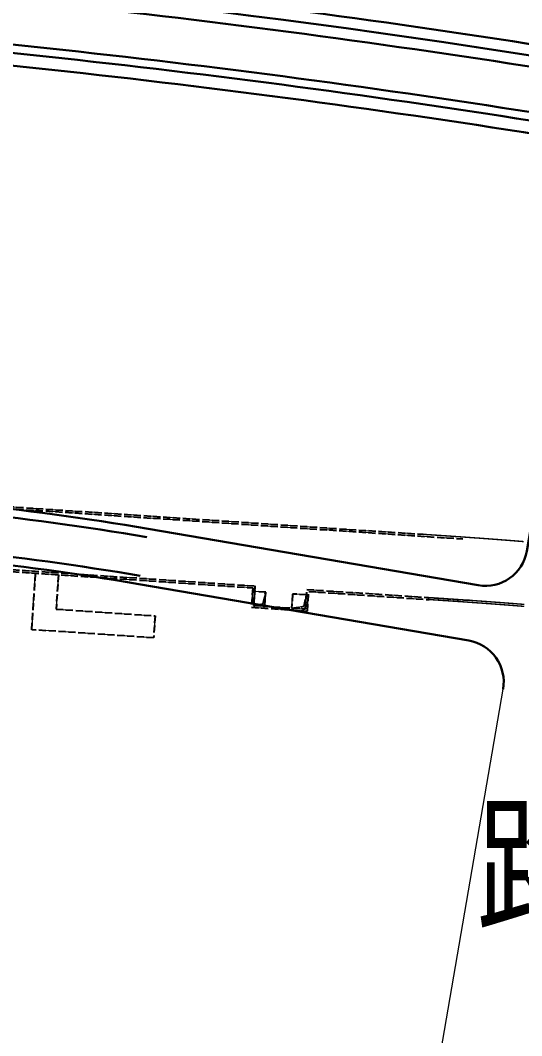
# Model space of a CAD drawing. Extents: x 0 to 531375, y 0 to 4335249.
# Drawn here: x 498281.9 to 498460.8, y 4327475.4 to 4327837.9 of the extents above; entities that cross this region are included whole.
import ezdxf

# ---------------------------------------------------------------- set-up
doc = ezdxf.new("R2010")
doc.units = 0
doc.linetypes.add('DASH', pattern=[0.35, 0.25, -0.1])
doc.layers.get('0').update_dxf_attribs({"lineweight": 15})
for name, color, linetype, lineweight in [('ZHUCIBX', 7, 'Continuous', 15), ('地铁', 4, 'Continuous', 15), ('路名', 7, 'Continuous', 15), ('道路偏置线', 3, 'Continuous', 30)]:
    doc.layers.add(name, color=color, linetype=linetype, lineweight=lineweight)
doc.styles.get("Standard").update_dxf_attribs({"font": '', "width": 0.7})
doc.styles.get('Standard').set_extended_font_data('仿宋_GB2312')

# ---------------------------------------------------------------- blocks, each defined once
blk = doc.blocks.new('总图提取 2015 11 6')
at = {"layer": '地铁', "linetype": 'DASH', "lineweight": -3, "ltscale": 10}
for points in [[(107143.52, 295259.81), (107480.96, 295237.2)], [(107143.57, 295260.51), (107466.77, 295238.85)], [(107142.03, 295237.46), (107405.99, 295219.77)], [(107142.07, 295238.16), (107406.74, 295220.42)], [(107336.62, 295224.42), (107335.8, 295212.11), (107371.12, 295209.74), (107370.59, 295201.86), (107327.09, 295204.78), (107328.44, 295224.97)], [(107405.99, 295219.77), (107405.52, 295212.79), (107425.48, 295211.45), (107425.95, 295218.43)], [(107406.74, 295220.42), (107406.27, 295213.44), (107424.83, 295212.2), (107425.3, 295219.18)], [(107425.3, 295219.18), (107483.3, 295215.29)], [(107425.95, 295218.43), (107469.01, 295215.55)], [(107406.27, 295213.44), (107409.73, 295214.11), (107410.6, 295218.16)], [(107419.84, 295212.53), (107424.3, 295213.13), (107425.16, 295217.18)]]:
    blk.add_lwpolyline(points, dxfattribs=at)
at = {"layer": '地铁', "linetype": 'DASH', "lineweight": -3, "ltscale": 10, "const_width": 0.5}
for points in [[(107465.77, 295238.92), (107466.77, 295238.85, -0.000006), (107466.77, 295238.85), (107467.77, 295238.78, -0.000012), (107467.77, 295238.78), (107468.76, 295238.72, -0.000018), (107468.76, 295238.72), (107469.76, 295238.65, -0.000024), (107469.76, 295238.65), (107470.76, 295238.58, -0.00003), (107470.76, 295238.58), (107471.76, 295238.52, -0.000036), (107471.76, 295238.52), (107472.76, 295238.45, -0.000042), (107472.76, 295238.45), (107473.75, 295238.38, -0.000048), (107473.75, 295238.38), (107474.75, 295238.31, -0.000054), (107474.75, 295238.31), (107475.75, 295238.24, -0.00006), (107475.75, 295238.24), (107476.75, 295238.18, -0.000065), (107476.75, 295238.18), (107477.75, 295238.11, -0.000071), (107477.75, 295238.11), (107478.75, 295238.04, -0.000077), (107478.75, 295238.04), (107479.74, 295237.97, -0.000083), (107479.75, 295237.97), (107480.74, 295237.9, -0.000089), (107480.74, 295237.9), (107481.74, 295237.83, -0.000095), (107481.74, 295237.83), (107482.74, 295237.76, -0.000101), (107482.74, 295237.76), (107483.74, 295237.69, -0.000107), (107483.74, 295237.69), (107484.74, 295237.62, -0.000113), (107484.74, 295237.62), (107485.74, 295237.55, -0.000119), (107485.74, 295237.55), (107486.74, 295237.48, -0.000125), (107486.74, 295237.48), (107487.73, 295237.4, -0.000131), (107487.74, 295237.4), (107488.73, 295237.33, -0.000137), (107488.73, 295237.33), (107489.73, 295237.26, -0.000143), (107489.73, 295237.26), (107490.73, 295237.18, -0.000149), (107490.73, 295237.18), (107491.73, 295237.11, -0.000155), (107491.73, 295237.11), (107492.73, 295237.03, -0.000161), (107492.73, 295237.03), (107493.73, 295236.96, -0.000167), (107493.73, 295236.96), (107494.73, 295236.88, -0.000173), (107494.73, 295236.88), (107495.73, 295236.8, -0.000179), (107495.73, 295236.8), (107496.72, 295236.72, -0.000185), (107496.73, 295236.72), (107497.72, 295236.65, -0.00019), (107497.73, 295236.65), (107498.72, 295236.57, -0.000196), (107498.73, 295236.57), (107499.72, 295236.49, -0.000202), (107499.72, 295236.49), (107500.72, 295236.4, -0.000208), (107500.72, 295236.4), (107501.72, 295236.32, -0.000214), (107501.72, 295236.32), (107502.72, 295236.24, -0.00022)], [(107468.06, 295216.31), (107469.05, 295216.25), (107470.05, 295216.18, -0.000012), (107470.05, 295216.18), (107471.05, 295216.11, -0.000018), (107471.05, 295216.11), (107472.05, 295216.05, -0.000024), (107472.05, 295216.05), (107473.04, 295215.98, -0.00003), (107473.04, 295215.98), (107474.04, 295215.91, -0.000036), (107474.04, 295215.91), (107475.04, 295215.85, -0.000042), (107475.04, 295215.85), (107476.04, 295215.78, -0.000048), (107476.04, 295215.78), (107477.03, 295215.71, -0.000054), (107477.03, 295215.71), (107478.03, 295215.64, -0.00006), (107478.03, 295215.64), (107479.03, 295215.57, -0.000065), (107479.03, 295215.57), (107480.02, 295215.51, -0.000071), (107480.02, 295215.51), (107481.02, 295215.44, -0.000077), (107481.02, 295215.44), (107482.02, 295215.37, -0.000083), (107482.02, 295215.37), (107483.01, 295215.3, -0.000089), (107483.02, 295215.3), (107484.01, 295215.23, -0.000095), (107484.01, 295215.23), (107485.01, 295215.16, -0.000101), (107485.01, 295215.16), (107486, 295215.09, -0.000107), (107486.01, 295215.09), (107487, 295215.02, -0.000113), (107487, 295215.02), (107488, 295214.95, -0.000119), (107488, 295214.95), (107488.99, 295214.87, -0.000125), (107488.99, 295214.87), (107489.99, 295214.8, -0.000131), (107489.99, 295214.8), (107490.99, 295214.73, -0.000137), (107490.99, 295214.73), (107491.98, 295214.66, -0.000143), (107491.98, 295214.66), (107492.98, 295214.58, -0.000149), (107492.98, 295214.58), (107493.97, 295214.51, -0.000155), (107493.97, 295214.51), (107494.97, 295214.43, -0.000161), (107494.97, 295214.43), (107495.97, 295214.36, -0.000167), (107495.97, 295214.36), (107496.96, 295214.28, -0.000173), (107496.96, 295214.28), (107497.96, 295214.2, -0.000179), (107497.96, 295214.2), (107498.95, 295214.13, -0.000185), (107498.95, 295214.13), (107499.95, 295214.05, -0.00019), (107499.95, 295214.05), (107500.94, 295213.97, -0.000196), (107500.94, 295213.97), (107501.94, 295213.89, -0.000202), (107501.94, 295213.89), (107502.93, 295213.81, -0.000208)]]:
    blk.add_lwpolyline(points, format="xyb", dxfattribs=at)
at = {"layer": '地铁', "linetype": 'DASH', "lineweight": -3, "ltscale": 10}
for points in [[(107410.6, 295218.16), (107406.6, 295218.43), (107406.27, 295213.44), (107410.26, 295213.17)], [(107420.17, 295217.52), (107419.84, 295212.53), (107424.83, 295212.2), (107425.16, 295217.18)]]:
    blk.add_lwpolyline(points, close=True, dxfattribs=at)
at = {"layer": '地铁', "linetype": 'DASH', "lineweight": -3, "ltscale": 10, "const_width": 0.5}
blk.add_lwpolyline([(107468.01, 295215.62), (107469.01, 295215.55), (107470, 295215.48), (107471, 295215.42), (107472, 295215.35), (107473, 295215.28), (107473.99, 295215.21), (107474.99, 295215.15), (107475.99, 295215.08), (107476.99, 295215.01), (107477.98, 295214.94), (107478.98, 295214.88), (107479.98, 295214.81), (107480.97, 295214.74), (107481.97, 295214.67), (107482.97, 295214.6), (107483.96, 295214.53), (107484.96, 295214.46), (107485.96, 295214.39), (107486.95, 295214.32), (107487.95, 295214.25), (107488.94, 295214.18), (107489.94, 295214.1), (107490.94, 295214.03), (107491.93, 295213.96), (107492.93, 295213.88), (107493.92, 295213.81), (107494.92, 295213.73), (107495.91, 295213.66), (107496.91, 295213.58), (107497.9, 295213.51), (107498.9, 295213.43), (107499.89, 295213.35), (107500.89, 295213.27), (107501.88, 295213.19), (107502.88, 295213.11)], dxfattribs=at)
blk = doc.blocks.new('A$C1FB5052D')
blk.add_blockref('总图提取 2015 11 6', (-107044.53, -294821.73))
blk = doc.blocks.new('天津2000地铁')
at = {"layer": '地铁', "linetype": 'DASH', "ltscale": 20}
for points in [[(99.04, 438.78), (422.24, 417.12)], [(99, 438.09), (436.44, 415.47)], [(97.5, 415.74), (361.47, 398.05)], [(97.55, 416.43), (362.21, 398.7)], [(292.1, 402.69), (291.27, 390.38), (326.59, 388.02), (326.06, 380.14), (282.56, 383.05), (283.92, 403.24)], [(361.47, 398.05), (361, 391.06), (380.95, 389.72), (381.42, 396.71)], [(362.21, 398.7), (361.74, 391.71), (380.3, 390.47), (380.77, 397.45)], [(361.74, 391.71), (365.2, 392.38), (366.07, 396.43)], [(375.31, 390.8), (379.77, 391.4), (380.64, 395.46)], [(380.77, 397.45), (438.77, 393.57)], [(381.42, 396.71), (424.48, 393.82)]]:
    blk.add_lwpolyline(points, dxfattribs=at)
at = {"layer": '地铁', "linetype": 'DASH', "ltscale": 20, "const_width": 0.5}
for points in [[(421.24, 417.19), (422.24, 417.12, -0.000006), (422.24, 417.12), (423.24, 417.06, -0.000012), (423.24, 417.06), (424.24, 416.99, -0.000018), (424.24, 416.99), (425.24, 416.92, -0.000024), (425.24, 416.92), (426.23, 416.86, -0.00003), (426.23, 416.86), (427.23, 416.79, -0.000036), (427.23, 416.79), (428.23, 416.72, -0.000042), (428.23, 416.72), (429.23, 416.65, -0.000048), (429.23, 416.65), (430.23, 416.59, -0.000054), (430.23, 416.59), (431.23, 416.52, -0.00006), (431.23, 416.52), (432.22, 416.45, -0.000065), (432.22, 416.45), (433.22, 416.38, -0.000071), (433.22, 416.38), (434.22, 416.31, -0.000077), (434.22, 416.31), (435.22, 416.24, -0.000083), (435.22, 416.24), (436.22, 416.17, -0.000089), (436.22, 416.17), (437.22, 416.1, -0.000095), (437.22, 416.1), (438.21, 416.03, -0.000101), (438.22, 416.03), (439.21, 415.96, -0.000107), (439.21, 415.96), (440.21, 415.89, -0.000113), (440.21, 415.89), (441.21, 415.82, -0.000119), (441.21, 415.82), (442.21, 415.75, -0.000125), (442.21, 415.75), (443.21, 415.68, -0.000131), (443.21, 415.68), (444.21, 415.6, -0.000137), (444.21, 415.6), (445.21, 415.53, -0.000143), (445.21, 415.53), (446.21, 415.46, -0.000149), (446.21, 415.46), (447.2, 415.38, -0.000155), (447.21, 415.38), (448.2, 415.31, -0.000161), (448.21, 415.31), (449.2, 415.23, -0.000167), (449.2, 415.23), (450.2, 415.15, -0.000173), (450.2, 415.15), (451.2, 415.08, -0.000179), (451.2, 415.08), (452.2, 415, -0.000185), (452.2, 415), (453.2, 414.92, -0.00019), (453.2, 414.92), (454.2, 414.84, -0.000196), (454.2, 414.84), (455.2, 414.76, -0.000202), (455.2, 414.76), (456.2, 414.68, -0.000208), (456.2, 414.68), (457.19, 414.6, -0.000214), (457.2, 414.6), (458.19, 414.51, -0.00022)], [(423.53, 394.59), (424.53, 394.52), (425.53, 394.45, -0.000012), (425.53, 394.45), (426.52, 394.39, -0.000018), (426.52, 394.39), (427.52, 394.32, -0.000024), (427.52, 394.32), (428.52, 394.25, -0.00003), (428.52, 394.25), (429.52, 394.19, -0.000036), (429.52, 394.19), (430.51, 394.12, -0.000042), (430.51, 394.12), (431.51, 394.05, -0.000048), (431.51, 394.05), (432.51, 393.98, -0.000054), (432.51, 393.98), (433.5, 393.91, -0.00006), (433.5, 393.91), (434.5, 393.85, -0.000065), (434.5, 393.85), (435.5, 393.78, -0.000071), (435.5, 393.78), (436.5, 393.71, -0.000077), (436.5, 393.71), (437.49, 393.64, -0.000083), (437.49, 393.64), (438.49, 393.57, -0.000089), (438.49, 393.57), (439.49, 393.5, -0.000095), (439.49, 393.5), (440.48, 393.43, -0.000101), (440.48, 393.43), (441.48, 393.36, -0.000107), (441.48, 393.36), (442.48, 393.29, -0.000113), (442.48, 393.29), (443.47, 393.22, -0.000119), (443.47, 393.22), (444.47, 393.15, -0.000125), (444.47, 393.15), (445.46, 393.07, -0.000131), (445.47, 393.07), (446.46, 393, -0.000137), (446.46, 393), (447.46, 392.93, -0.000143), (447.46, 392.93), (448.45, 392.85, -0.000149), (448.45, 392.85), (449.45, 392.78, -0.000155), (449.45, 392.78), (450.44, 392.71, -0.000161), (450.44, 392.71), (451.44, 392.63, -0.000167), (451.44, 392.63), (452.44, 392.55, -0.000173), (452.44, 392.55), (453.43, 392.48, -0.000179), (453.43, 392.48), (454.43, 392.4, -0.000185), (454.43, 392.4), (455.42, 392.32, -0.00019), (455.42, 392.32), (456.42, 392.24, -0.000196), (456.42, 392.24), (457.41, 392.16, -0.000202), (457.41, 392.16), (458.41, 392.08, -0.000208)]]:
    blk.add_lwpolyline(points, format="xyb", dxfattribs=at)
at = {"layer": '地铁', "linetype": 'DASH', "ltscale": 20}
for points in [[(366.07, 396.43), (362.08, 396.7), (361.74, 391.71), (365.74, 391.45)], [(375.65, 395.79), (375.31, 390.8), (380.3, 390.47), (380.64, 395.46)]]:
    blk.add_lwpolyline(points, close=True, dxfattribs=at)
at = {"layer": '地铁', "linetype": 'DASH', "ltscale": 20, "const_width": 0.5}
blk.add_lwpolyline([(423.48, 393.89), (424.48, 393.82), (425.48, 393.76), (426.48, 393.69), (427.47, 393.62), (428.47, 393.55), (429.47, 393.49), (430.47, 393.42), (431.46, 393.35), (432.46, 393.28), (433.46, 393.22), (434.45, 393.15), (435.45, 393.08), (436.45, 393.01), (437.44, 392.94), (438.44, 392.87), (439.44, 392.8), (440.43, 392.73), (441.43, 392.66), (442.43, 392.59), (443.42, 392.52), (444.42, 392.45), (445.41, 392.38), (446.41, 392.3), (447.41, 392.23), (448.4, 392.16), (449.4, 392.08), (450.39, 392.01), (451.39, 391.93), (452.38, 391.86), (453.38, 391.78), (454.37, 391.7), (455.37, 391.62), (456.36, 391.54), (457.36, 391.46), (458.35, 391.38)], dxfattribs=at)

msp = doc.modelspace()

# ---------------------------------------------------------------- linework, layer by layer
at = {"layer": 'ZHUCIBX', "color": 7}
for points in [[(498327.54104, 4327656.33399), (498445.34714, 4327636.18404, 0.4140162), (498462.65965, 4327648.43044), (498485.05668, 4327778.84504)], [(498430.03851, 4327458.48227), (498454.19668, 4327599.1518, 0.41441095), (498441.94202, 4327616.47599), (498324.16914, 4327636.62026)]]:
    msp.add_lwpolyline(points, format="xyb", dxfattribs=at)
at = {"layer": '道路偏置线', "color": 1}
for points in [[(498479.43123, 4327822.9568, 0.053763438), (497731.01931, 4327862.34007, 0.053763438)], [(498472.65245, 4327796.19403, 0.026134473), (498112.48752, 4327834.894)], [(498327.54104, 4327656.33399), (498445.34714, 4327636.18404, 0.4140162), (498462.65965, 4327648.43044), (498485.05668, 4327778.84504)], [(498327.54104, 4327656.33399, 0.033568271), (498192.78584, 4327670.16675)], [(498324.16914, 4327636.62026, 0.033568271), (498192.08236, 4327650.1791)], [(498454.19668, 4327599.1518, 0.41441095), (498441.94202, 4327616.47599)], [(498412.86702, 4327446.21243, 0.023472012), (498094.45704, 4327482.32677)]]:
    msp.add_lwpolyline(points, format="xyb", dxfattribs=at)
at = {"layer": '道路偏置线'}
for points in [[(498480.06849, 4327826.90571, 0.026033053), (498118.07544, 4327866.13282, 0.025679461)], [(498478.79397, 4327819.00788, 0.026033208), (498117.6264, 4327858.14543, 0.025678806)]]:
    msp.add_lwpolyline(points, format="xyb", dxfattribs=at)
at = {"layer": '道路偏置线', "color": 5}
for points in [[(498327.03526, 4327653.37693, 0.033568271), (498192.68032, 4327667.16861, 0.033568271)], [(498324.67492, 4327639.57732, 0.033568271), (498192.18788, 4327653.17725, 0.033568271)], [(498386.67803, 4327447.29606, 0.021777639), (498090.16933, 4327479.6272)]]:
    msp.add_lwpolyline(points, format="xyb", dxfattribs=at)
at = {"layer": '道路偏置线', "color": 1}
msp.add_lwpolyline([(498441.94202, 4327616.47599), (498324.16914, 4327636.62026)], dxfattribs=at)
at = {"layer": '道路偏置线', "color": 3}
for radius, end in [(3475.00396, 86.7979194), (3472.00396, 86.79793287)]:
    msp.add_arc((497922.62239, 4324372.59209), radius, 80.83282347, end, dxfattribs=at)

# ---------------------------------------------------------------- block references
at = {"layer": '地铁', "color": 1}
msp.add_blockref('天津2000地铁', (498003.38431, 4327237.28522), dxfattribs=at)
at = {"layer": '地铁'}
msp.add_blockref('A$C1FB5052D', (498003.38431, 4327237.28522), dxfattribs=at)

# ---------------------------------------------------------------- texts
at = {"layer": '路名', "color": 7, "width": 0.8}
msp.add_text('路', height=40, dxfattribs=at).set_placement((498444.53598, 4327515.65832))

doc.saveas('drawing.dxf')
